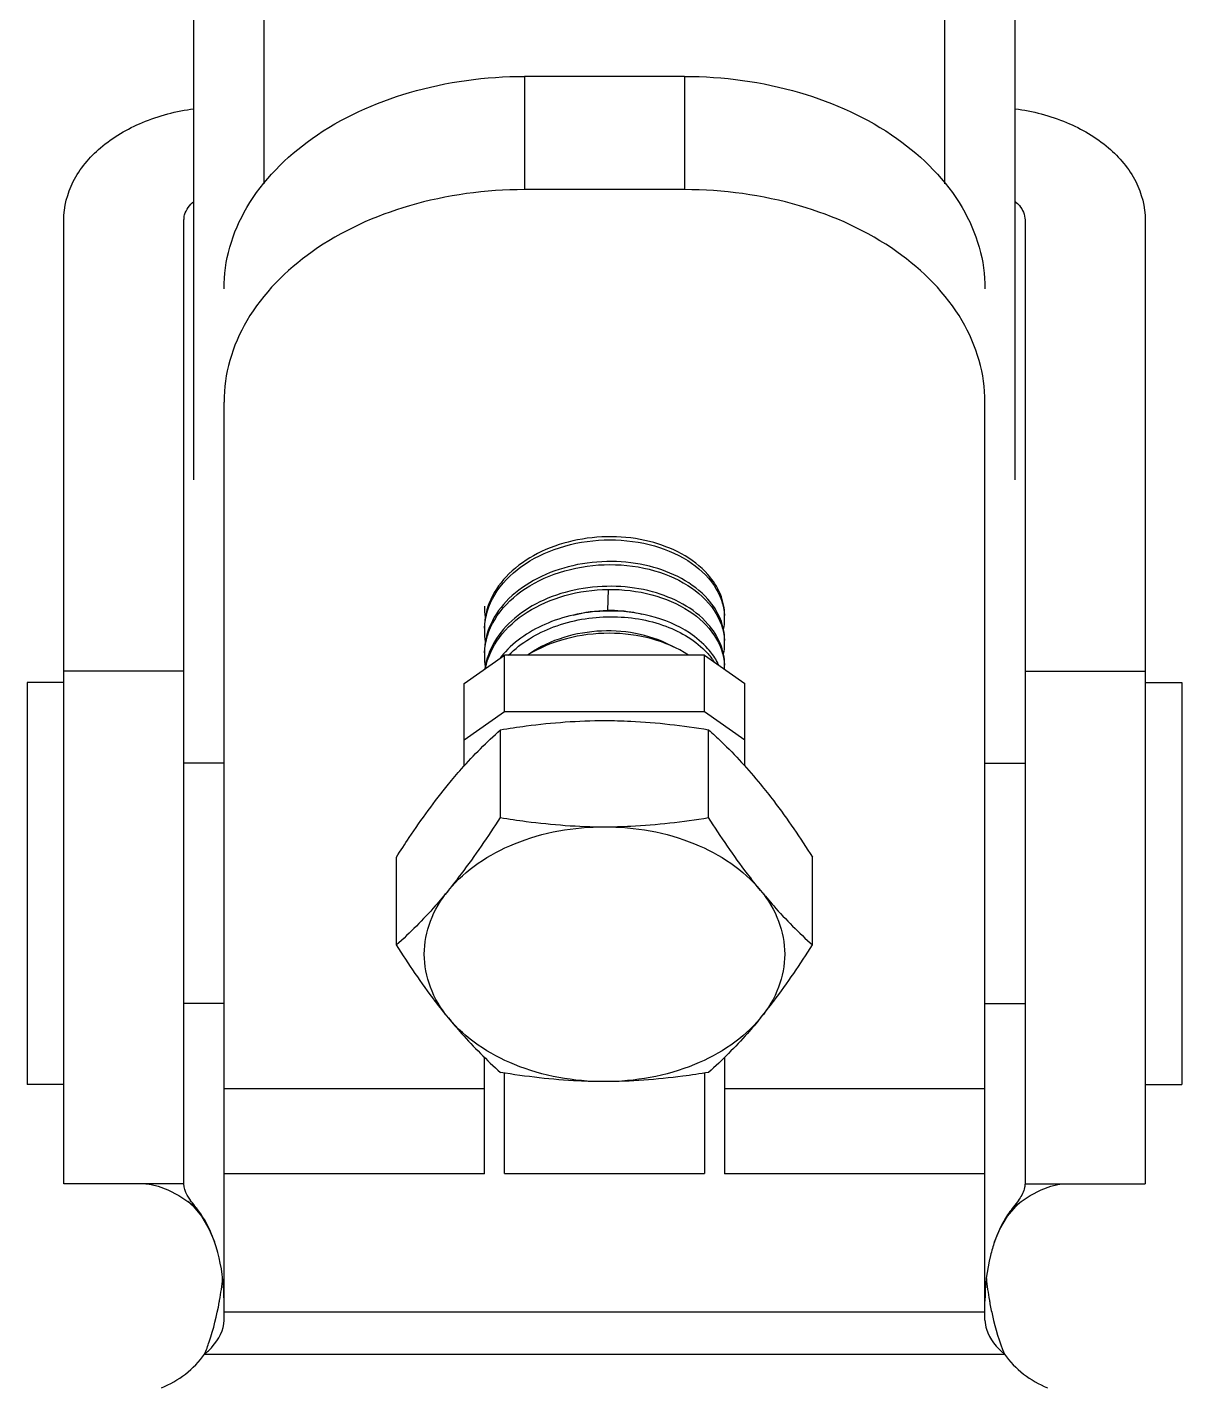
# Model space of a CAD drawing. Extents: x 27938 to 1507990, y 110129 to 923079.
# Drawn here: x 478257 to 478729, y 358411 to 358967 of the extents above; entities that cross this region are included whole.
import ezdxf

# ---------------------------------------------------------------- set-up
doc = ezdxf.new("R2010")
doc.units = 0
doc.header["$LTSCALE"] = 1000
doc.header["$MEASUREMENT"] = 0

msp = doc.modelspace()

# ---------------------------------------------------------------- linework, layer by layer
for p, q in [((478325.52, 358782.21), (478325.52, 361352.58)), ((478660.8, 358782.21), (478660.8, 361352.58)), ((478354.14, 358903.09), (478354.14, 361068.13)), ((478632.18, 358903.09), (478632.18, 361068.13)), ((478460.45, 358947.01), (478460.45, 358900.75)), ((478525.87, 358947.01), (478460.45, 358947.01)), ((478525.87, 358947.01), (478525.87, 358900.75)), ((478525.87, 358900.75), (478460.45, 358900.75)), ((478272.37, 358494.75), (478272.37, 358888.37)), ((478321.43, 358494.75), (478321.43, 358888.37)), ((478664.89, 358888.37), (478664.89, 358494.75)), ((478713.96, 358888.37), (478713.96, 358494.75)), ((478337.79, 358439.03), (478337.79, 358814.01)), ((478648.54, 358439.03), (478648.54, 358814.01)), ((478494.61, 358737.48), (478494.38, 358728.82)), ((478494.38, 358728.82), (478494.38, 358728.62)), ((478435.92, 358699.01), (478452.27, 358710.58)), ((478452.27, 358687.45), (478452.27, 358710.58)), ((478534.05, 358710.58), (478452.27, 358710.58)), ((478534.05, 358687.45), (478534.05, 358710.58)), ((478534.05, 358710.58), (478550.41, 358699.01)), ((478321.43, 358704.15), (478272.37, 358704.15)), ((478664.89, 358704.15), (478713.96, 358704.15)), ((478272.37, 358699.5), (478257.42, 358699.5)), ((478257.42, 358699.5), (478257.42, 358535.32)), ((478435.92, 358665.43), (478435.92, 358699.01)), ((478550.41, 358665.43), (478550.41, 358699.01)), ((478713.96, 358699.5), (478728.91, 358699.5)), ((478728.91, 358699.5), (478728.91, 358535.32)), ((478452.27, 358687.45), (478435.92, 358675.88)), ((478534.05, 358687.45), (478452.27, 358687.45)), ((478550.41, 358675.88), (478534.05, 358687.45)), ((478450.67, 358644.3), (478450.67, 358680.15)), ((478535.65, 358644.3), (478535.65, 358680.15)), ((478337.79, 358666.48), (478321.43, 358666.48)), ((478648.54, 358666.48), (478664.89, 358666.48)), ((478408.18, 358592.25), (478408.18, 358628.11)), ((478578.15, 358592.25), (478578.15, 358628.11)), ((478337.79, 358568.35), (478321.43, 358568.35)), ((478648.54, 358568.35), (478664.89, 358568.35)), ((478444.1, 358498.84), (478444.1, 358546.4)), ((478542.23, 358546.4), (478542.23, 358498.83)), ((478452.27, 358498.86), (478452.27, 358539.97)), ((478534.05, 358539.97), (478534.05, 358498.86)), ((478272.37, 358535.32), (478257.42, 358535.32)), ((478713.96, 358535.32), (478728.91, 358535.32)), ((478444.1, 358533.57), (478337.79, 358533.57)), ((478648.54, 358533.57), (478542.23, 358533.57)), ((478321.43, 358494.75), (478272.37, 358494.75)), ((478444.1, 358498.84), (478337.79, 358498.84)), ((478452.27, 358498.86), (478534.05, 358498.86)), ((478648.54, 358498.84), (478542.23, 358498.84)), ((478664.89, 358494.75), (478713.96, 358494.75)), ((478326.65, 358484.64), (478322.96, 358487.45)), ((478659.67, 358484.64), (478663.36, 358487.45)), ((478337.79, 358442.48), (478648.54, 358442.48)), ((478329.87, 358425.13), (478656.45, 358425.13))]:
    msp.add_line(p, q)
for points in [[(478305.82, 358494.75), (478306.26, 358494.72), (478307.99, 358494.48), (478310.91, 358493.74), (478314.79, 358492.29), (478319.27, 358489.95), (478322.96, 358487.45)], [(478663.36, 358487.45), (478667.06, 358489.95), (478671.54, 358492.29), (478675.41, 358493.74), (478678.33, 358494.48), (478680.07, 358494.72), (478680.51, 358494.75)], [(478322.97, 358487.44), (478325.26, 358485.43), (478328.58, 358481.5), (478331.78, 358476.1), (478333.86, 358471.08)], [(478652.46, 358471.08), (478654.56, 358476.13), (478657.77, 358481.54), (478661.1, 358485.47), (478663.35, 358487.44)]]:
    msp.add_lwpolyline(points)
for centre, radius, start, end in [((478471.2, 358730.6), 27.1, 180.0292, 189.5017), ((478495.44, 358670.7), 58.13, 90.8014, 91.0371), ((478495.44, 358659.45), 69.18, 90.6833, 90.8601), ((478519.62, 358725.54), 22.61, 348.6111, 359.9514), ((478519.95, 358725.52), 22.28, 0.0023, 3.2047), ((478470.91, 358720.46), 26.81, 177.3319, 179.9985), ((478471.2, 358720.48), 27.1, 180.0287, 189.4225), ((478470.91, 358710.34), 26.81, 177.3322, 179.9985), ((478519.62, 358715.42), 22.6, 348.6704, 359.952), ((478519.95, 358715.4), 22.28, 0.0022, 3.2052), ((478471.2, 358710.36), 27.1, 180.029, 189.4615), ((478479.79, 358686.98), 36.87, 139.3761, 142.4805), ((478519.95, 358705.28), 22.28, 0.0022, 3.2058), ((478520, 358705.28), 22.22, 358.8477, 359.9998), ((478348.21, 358504.7), 29.33, 213.7883, 214.1887), ((478638.12, 358504.7), 29.33, 325.8113, 326.2117), ((478214.41, 358468.49), 123.44, 350.0279, 354.2491), ((478771.92, 358468.49), 123.45, 185.7566, 189.9721), ((478213.04, 358468.69), 124.83, 349.7299, 350.0443), ((478773.29, 358468.69), 124.83, 189.9557, 190.2701), ((478296.9, 358449.31), 40.89, 292.0243, 323.7485), ((478689.42, 358449.31), 40.89, 216.2515, 247.9757)]:
    msp.add_arc(centre, radius, start, end)
for points, knots in [([(478337.79, 358860.27), (478337.79, 358865.97), (478339.44, 358877.62), (478349.35, 358900.31), (478373.83, 358924.8), (478413.99, 358942.85), (478444.65, 358947.01), (478460.45, 358947.01)], [0, 0, 0, 0, 0.103597, 0.210948, 0.445697, 0.712571, 1, 1, 1, 1]), ([(478525.87, 358947.01), (478541.67, 358947.01), (478572.34, 358942.85), (478612.49, 358924.8), (478636.97, 358900.31), (478646.88, 358877.62), (478648.54, 358865.97), (478648.54, 358860.27)], [0, 0, 0, 0, 0.287429, 0.554303, 0.789052, 0.896403, 1, 1, 1, 1]), ([(478272.37, 358888.37), (478272.37, 358893.74), (478275.35, 358905.16), (478287.27, 358919.17), (478304.66, 358929.3), (478318.3, 358932.83), (478325.5, 358933.8)], [0, 0, 0, 0, 0.213346, 0.447987, 0.712108, 1, 1, 1, 1]), ([(478660.83, 358933.8), (478668.02, 358932.83), (478681.67, 358929.3), (478699.05, 358919.17), (478710.97, 358905.16), (478713.96, 358893.74), (478713.96, 358888.37)], [0, 0, 0, 0, 0.287892, 0.552013, 0.786654, 1, 1, 1, 1]), ([(478460.45, 358900.75), (478444.65, 358900.75), (478413.99, 358896.59), (478373.83, 358878.54), (478349.35, 358854.05), (478339.44, 358831.36), (478337.79, 358819.71), (478337.79, 358814.01)], [0, 0, 0, 0, 0.287429, 0.554303, 0.789052, 0.896403, 1, 1, 1, 1]), ([(478648.54, 358814.01), (478648.54, 358819.71), (478646.88, 358831.36), (478636.97, 358854.05), (478612.49, 358878.54), (478572.34, 358896.59), (478541.67, 358900.75), (478525.87, 358900.75)], [0, 0, 0, 0, 0.103597, 0.210948, 0.445697, 0.712571, 1, 1, 1, 1]), ([(478321.43, 358888.37), (478321.43, 358889.06), (478321.8, 358891.98), (478323.71, 358894.54), (478325.44, 358895.95)], [0, 0, 0, 0, 0.236834, 1, 1, 1, 1]), ([(478660.89, 358895.95), (478661.5, 358895.44), (478663.61, 358893.44), (478664.89, 358890.48), (478664.89, 358888.37)], [0, 0, 0, 0, 0.274002, 1, 1, 1, 1]), ([(478535.4, 358743.57), (478529.37, 358750.41), (478515.52, 358757.25), (478496, 358759.57), (478480.26, 358757.93), (478465.81, 358752.85), (478453.98, 358744.69), (478446.04, 358734.04), (478444.1, 358725.7), (478444.1, 358721.72)], [0, 0, 0, 0, 0.241317, 0.379461, 0.520014, 0.655792, 0.781306, 0.894819, 1, 1, 1, 1]), ([(478444.13, 358721.71), (478444.35, 358726.42), (478447.61, 358736.33), (478459, 358747.84), (478474.82, 358755.46), (478493, 358758.5), (478511.18, 358756.74), (478527, 358750.43), (478538.51, 358740.27), (478541.95, 358731.09), (478542.19, 358726.77)], [0, 0, 0, 0, 0.109411, 0.23076, 0.366309, 0.510386, 0.653207, 0.784895, 0.899597, 1, 1, 1, 1]), ([(478535.41, 358733.45), (478529.38, 358740.28), (478515.53, 358747.13), (478496.01, 358749.45), (478480.27, 358747.81), (478465.81, 358742.73), (478453.98, 358734.57), (478446.04, 358723.93), (478444.1, 358715.58), (478444.1, 358711.6)], [0, 0, 0, 0, 0.241302, 0.379446, 0.520006, 0.655788, 0.781304, 0.89482, 1, 1, 1, 1]), ([(478444.13, 358711.59), (478444.35, 358716.3), (478447.61, 358726.21), (478459, 358737.72), (478474.82, 358745.34), (478493, 358748.38), (478511.18, 358746.62), (478527, 358740.31), (478538.51, 358730.15), (478541.95, 358720.97), (478542.19, 358716.65)], [0, 0, 0, 0, 0.109411, 0.23076, 0.366314, 0.510391, 0.653213, 0.784895, 0.899597, 1, 1, 1, 1]), ([(478542.23, 358726.78), (478542.23, 358729.75), (478540.95, 358735.94), (478537.51, 358741.19), (478535.4, 358743.57)], [0, 0, 0, 0, 0.48237, 1, 1, 1, 1]), ([(478535.41, 358723.32), (478529.63, 358729.88), (478516.51, 358736.6), (478497.84, 358739.25), (478482.64, 358738.13), (478468.42, 358733.78), (478456.41, 358726.51), (478447.76, 358716.82), (478444.86, 358708.96), (478444.34, 358705.11)], [0, 0, 0, 0, 0.238806, 0.375378, 0.515068, 0.651187, 0.778286, 0.893865, 1, 1, 1, 1]), ([(478444.58, 358705.24), (478445.44, 358709.75), (478449.75, 358718.87), (478461.55, 358729.15), (478477.08, 358735.8), (478488.69, 358737.41), (478494.61, 358737.48)], [0, 0, 0, 0, 0.215857, 0.456017, 0.721227, 1, 1, 1, 1]), ([(478494.61, 358737.48), (478500.62, 358737.55), (478512.25, 358736.2), (478527.57, 358729.8), (478538.66, 358719.74), (478541.96, 358710.76), (478542.19, 358706.53)], [0, 0, 0, 0, 0.291821, 0.560232, 0.794326, 1, 1, 1, 1]), ([(478494.4, 358728.62), (478486.15, 358728.5), (478470.37, 358725.55), (478456.65, 358716.63), (478451.81, 358710.98)], [0, 0, 0, 0, 0.525716, 1, 1, 1, 1]), ([(478535.42, 358713.19), (478533.23, 358715.68), (478521.76, 358725.29), (478506.09, 358728.76), (478494.61, 358728.62)], [0, 0, 0, 0, 0.224306, 1, 1, 1, 1]), ([(478508.59, 358727.29), (478507.47, 358727.56), (478502.88, 358728.51), (478498.16, 358728.87), (478494.62, 358728.82)], [0, 0, 0, 0, 0.245441, 1, 1, 1, 1]), ([(478542.23, 358716.66), (478542.23, 358719.63), (478540.95, 358725.82), (478537.52, 358731.06), (478535.41, 358733.45)], [0, 0, 0, 0, 0.482394, 1, 1, 1, 1]), ([(478454.02, 358710.65), (478459.12, 358715.77), (478472.58, 358723.7), (478495.39, 358727.58), (478517.69, 358724.12), (478530.54, 358716.51), (478535.05, 358711.6)], [0, 0, 0, 0, 0.245715, 0.512956, 0.773315, 1, 1, 1, 1]), ([(478542.23, 358706.55), (478542.23, 358709.51), (478540.95, 358715.7), (478537.52, 358720.94), (478535.41, 358723.32)], [0, 0, 0, 0, 0.482388, 1, 1, 1, 1]), ([(478527.42, 358710.67), (478522.87, 358713.64), (478512.24, 358718.11), (478489.5, 358721.02), (478471.45, 358716.68), (478461.68, 358710.58)], [0, 0, 0, 0, 0.237857, 0.495496, 1, 1, 1, 1]), ([(478521.46, 358713.82), (478517.22, 358716.29), (478507.45, 358719.85), (478486.97, 358721.57), (478470.98, 358716.99), (478462.51, 358711.15)], [0, 0, 0, 0, 0.239537, 0.497847, 1, 1, 1, 1]), ([(478539.86, 358706.57), (478539.58, 358707.15), (478538.34, 358709.51), (478536.76, 358711.68), (478535.42, 358713.19)], [0, 0, 0, 0, 0.243018, 1, 1, 1, 1]), ([(478450.67, 358680.15), (478454.16, 358680.73), (478468.23, 358682.84), (478482.47, 358683.91), (478493.16, 358683.91)], [0, 0, 0, 0, 0.248681, 1, 1, 1, 1]), ([(478493.16, 358683.91), (478496.74, 358683.91), (478510.97, 358683.57), (478525.14, 358681.89), (478535.65, 358680.15)], [0, 0, 0, 0, 0.251248, 1, 1, 1, 1]), ([(478429.42, 358657.89), (478431.17, 358660.03), (478437.81, 358667.86), (478445.08, 358675.15), (478450.67, 358680.15)], [0, 0, 0, 0, 0.268858, 1, 1, 1, 1]), ([(478535.65, 358680.15), (478537.43, 358678.56), (478544.96, 358671.59), (478551.92, 358663.99), (478556.9, 358657.89)], [0, 0, 0, 0, 0.2325, 1, 1, 1, 1]), ([(478408.18, 358628.11), (478409.9, 358630.79), (478416.59, 358640.99), (478423.73, 358650.91), (478429.42, 358657.89)], [0, 0, 0, 0, 0.261287, 1, 1, 1, 1]), ([(478556.9, 358657.89), (478558.73, 358655.65), (478566.26, 358646.05), (478573.11, 358635.94), (478578.15, 358628.11)], [0, 0, 0, 0, 0.237123, 1, 1, 1, 1]), ([(478429.42, 358614.52), (478431.25, 358616.76), (478438.78, 358626.36), (478445.64, 358636.47), (478450.67, 358644.3)], [0, 0, 0, 0, 0.237123, 1, 1, 1, 1]), ([(478429.42, 358614.52), (478436.38, 358623.04), (478457, 358636.47), (478480.68, 358640.54), (478493.16, 358640.54)], [0, 0, 0, 0, 0.468341, 1, 1, 1, 1]), ([(478450.67, 358644.3), (478454.16, 358643.72), (478468.23, 358641.61), (478482.47, 358640.54), (478493.16, 358640.54)], [0, 0, 0, 0, 0.248681, 1, 1, 1, 1]), ([(478493.16, 358640.54), (478496.74, 358640.54), (478510.97, 358640.88), (478525.14, 358642.56), (478535.65, 358644.3)], [0, 0, 0, 0, 0.251248, 1, 1, 1, 1]), ([(478493.16, 358640.54), (478505.65, 358640.54), (478529.33, 358636.47), (478549.94, 358623.04), (478556.9, 358614.52)], [0, 0, 0, 0, 0.531659, 1, 1, 1, 1]), ([(478556.9, 358614.52), (478555.07, 358616.76), (478547.54, 358626.36), (478540.69, 358636.47), (478535.65, 358644.3)], [0, 0, 0, 0, 0.237123, 1, 1, 1, 1]), ([(478429.42, 358614.52), (478427.68, 358612.38), (478421.04, 358604.55), (478413.77, 358597.26), (478408.18, 358592.25)], [0, 0, 0, 0, 0.268858, 1, 1, 1, 1]), ([(478429.42, 358562.48), (478426.36, 358566.23), (478421.39, 358574.46), (478418.68, 358588.5), (478421.39, 358602.54), (478426.36, 358610.76), (478429.42, 358614.52)], [0, 0, 0, 0, 0.257487, 0.5, 0.742513, 1, 1, 1, 1]), ([(478556.9, 358614.52), (478558.65, 358612.38), (478565.28, 358604.55), (478572.55, 358597.26), (478578.15, 358592.25)], [0, 0, 0, 0, 0.268858, 1, 1, 1, 1]), ([(478556.9, 358614.52), (478559.97, 358610.76), (478564.94, 358602.54), (478567.64, 358588.5), (478564.94, 358574.46), (478559.97, 358566.23), (478556.9, 358562.48)], [0, 0, 0, 0, 0.257487, 0.5, 0.742513, 1, 1, 1, 1]), ([(478429.42, 358562.48), (478427.6, 358564.72), (478420.07, 358574.32), (478413.21, 358584.43), (478408.18, 358592.25)], [0, 0, 0, 0, 0.237123, 1, 1, 1, 1]), ([(478556.9, 358562.48), (478558.73, 358564.72), (478566.26, 358574.32), (478573.11, 358584.43), (478578.15, 358592.25)], [0, 0, 0, 0, 0.237123, 1, 1, 1, 1]), ([(478429.42, 358562.48), (478431.17, 358560.34), (478437.81, 358552.51), (478445.08, 358545.22), (478450.67, 358540.21)], [0, 0, 0, 0, 0.268858, 1, 1, 1, 1]), ([(478493.16, 358536.46), (478480.68, 358536.46), (478457, 358540.52), (478436.38, 358553.96), (478429.42, 358562.48)], [0, 0, 0, 0, 0.531659, 1, 1, 1, 1]), ([(478556.9, 358562.48), (478549.94, 358553.96), (478529.33, 358540.52), (478505.65, 358536.46), (478493.16, 358536.46)], [0, 0, 0, 0, 0.468341, 1, 1, 1, 1]), ([(478556.9, 358562.48), (478555.15, 358560.34), (478548.52, 358552.51), (478541.25, 358545.22), (478535.65, 358540.21)], [0, 0, 0, 0, 0.268858, 1, 1, 1, 1]), ([(478493.16, 358536.46), (478489.59, 358536.46), (478475.36, 358536.8), (478461.18, 358538.48), (478450.67, 358540.21)], [0, 0, 0, 0, 0.251248, 1, 1, 1, 1]), ([(478535.65, 358540.21), (478532.16, 358539.64), (478518.09, 358537.53), (478503.85, 358536.46), (478493.16, 358536.46)], [0, 0, 0, 0, 0.248681, 1, 1, 1, 1]), ([(478323.83, 358488.39), (478323.46, 358488.94), (478322.26, 358490.86), (478321.43, 358493.13), (478321.43, 358494.75)], [0, 0, 0, 0, 0.289589, 1, 1, 1, 1]), ([(478664.89, 358494.75), (478664.89, 358494.24), (478664.65, 358491.95), (478663.49, 358489.86), (478662.5, 358488.39)], [0, 0, 0, 0, 0.222245, 1, 1, 1, 1]), ([(478326.65, 358484.64), (478326.4, 358484.95), (478325.46, 358486.12), (478324.56, 358487.31), (478323.94, 358488.22)], [0, 0, 0, 0, 0.26918, 1, 1, 1, 1]), ([(478333.86, 358471.08), (478333.38, 358472.47), (478331.51, 358477.24), (478328.96, 358481.8), (478326.65, 358484.64)], [0, 0, 0, 0, 0.285604, 1, 1, 1, 1]), ([(478659.67, 358484.64), (478658.99, 358483.8), (478655.98, 358479.64), (478653.8, 358474.91), (478652.46, 358471.08)], [0, 0, 0, 0, 0.210146, 1, 1, 1, 1]), ([(478662.38, 358488.22), (478662.19, 358487.93), (478661.33, 358486.71), (478660.4, 358485.53), (478659.67, 358484.64)], [0, 0, 0, 0, 0.231104, 1, 1, 1, 1]), ([(478337.79, 358446.85), (478337.79, 358448.96), (478337.46, 358457.16), (478335.88, 358465.33), (478333.86, 358471.08)], [0, 0, 0, 0, 0.257456, 1, 1, 1, 1]), ([(478652.46, 358471.08), (478651.81, 358469.23), (478649.48, 358461.35), (478648.54, 358453.09), (478648.54, 358446.85)], [0, 0, 0, 0, 0.239548, 1, 1, 1, 1]), ([(478329.87, 358425.13), (478330.54, 358426.8), (478333.08, 358433.73), (478334.87, 358440.93), (478335.87, 358446.44)], [0, 0, 0, 0, 0.242689, 1, 1, 1, 1]), ([(478650.46, 358446.44), (478650.79, 358444.58), (478652.27, 358437.35), (478654.41, 358430.24), (478656.45, 358425.13)], [0, 0, 0, 0, 0.255037, 1, 1, 1, 1]), ([(478329.87, 358425.13), (478330.98, 358426.05), (478334.85, 358429.76), (478337.79, 358435.06), (478337.79, 358439.03)], [0, 0, 0, 0, 0.266, 1, 1, 1, 1]), ([(478648.54, 358439.03), (478648.54, 358437.78), (478649.53, 358432.35), (478653.24, 358427.81), (478656.45, 358425.13)], [0, 0, 0, 0, 0.231026, 1, 1, 1, 1])]:
    msp.add_open_spline(points, degree=3, knots=knots)
for points in [[(478494.38, 358728.82), (478489.69, 358728.73), (478484.96, 358728.08), (478480.43, 358726.86)], [(478535.05, 358711.6), (478536.08, 358710.49), (478537.04, 358709.29), (478537.89, 358708.03)]]:
    msp.add_open_spline(points, degree=3)

doc.saveas('drawing.dxf')
